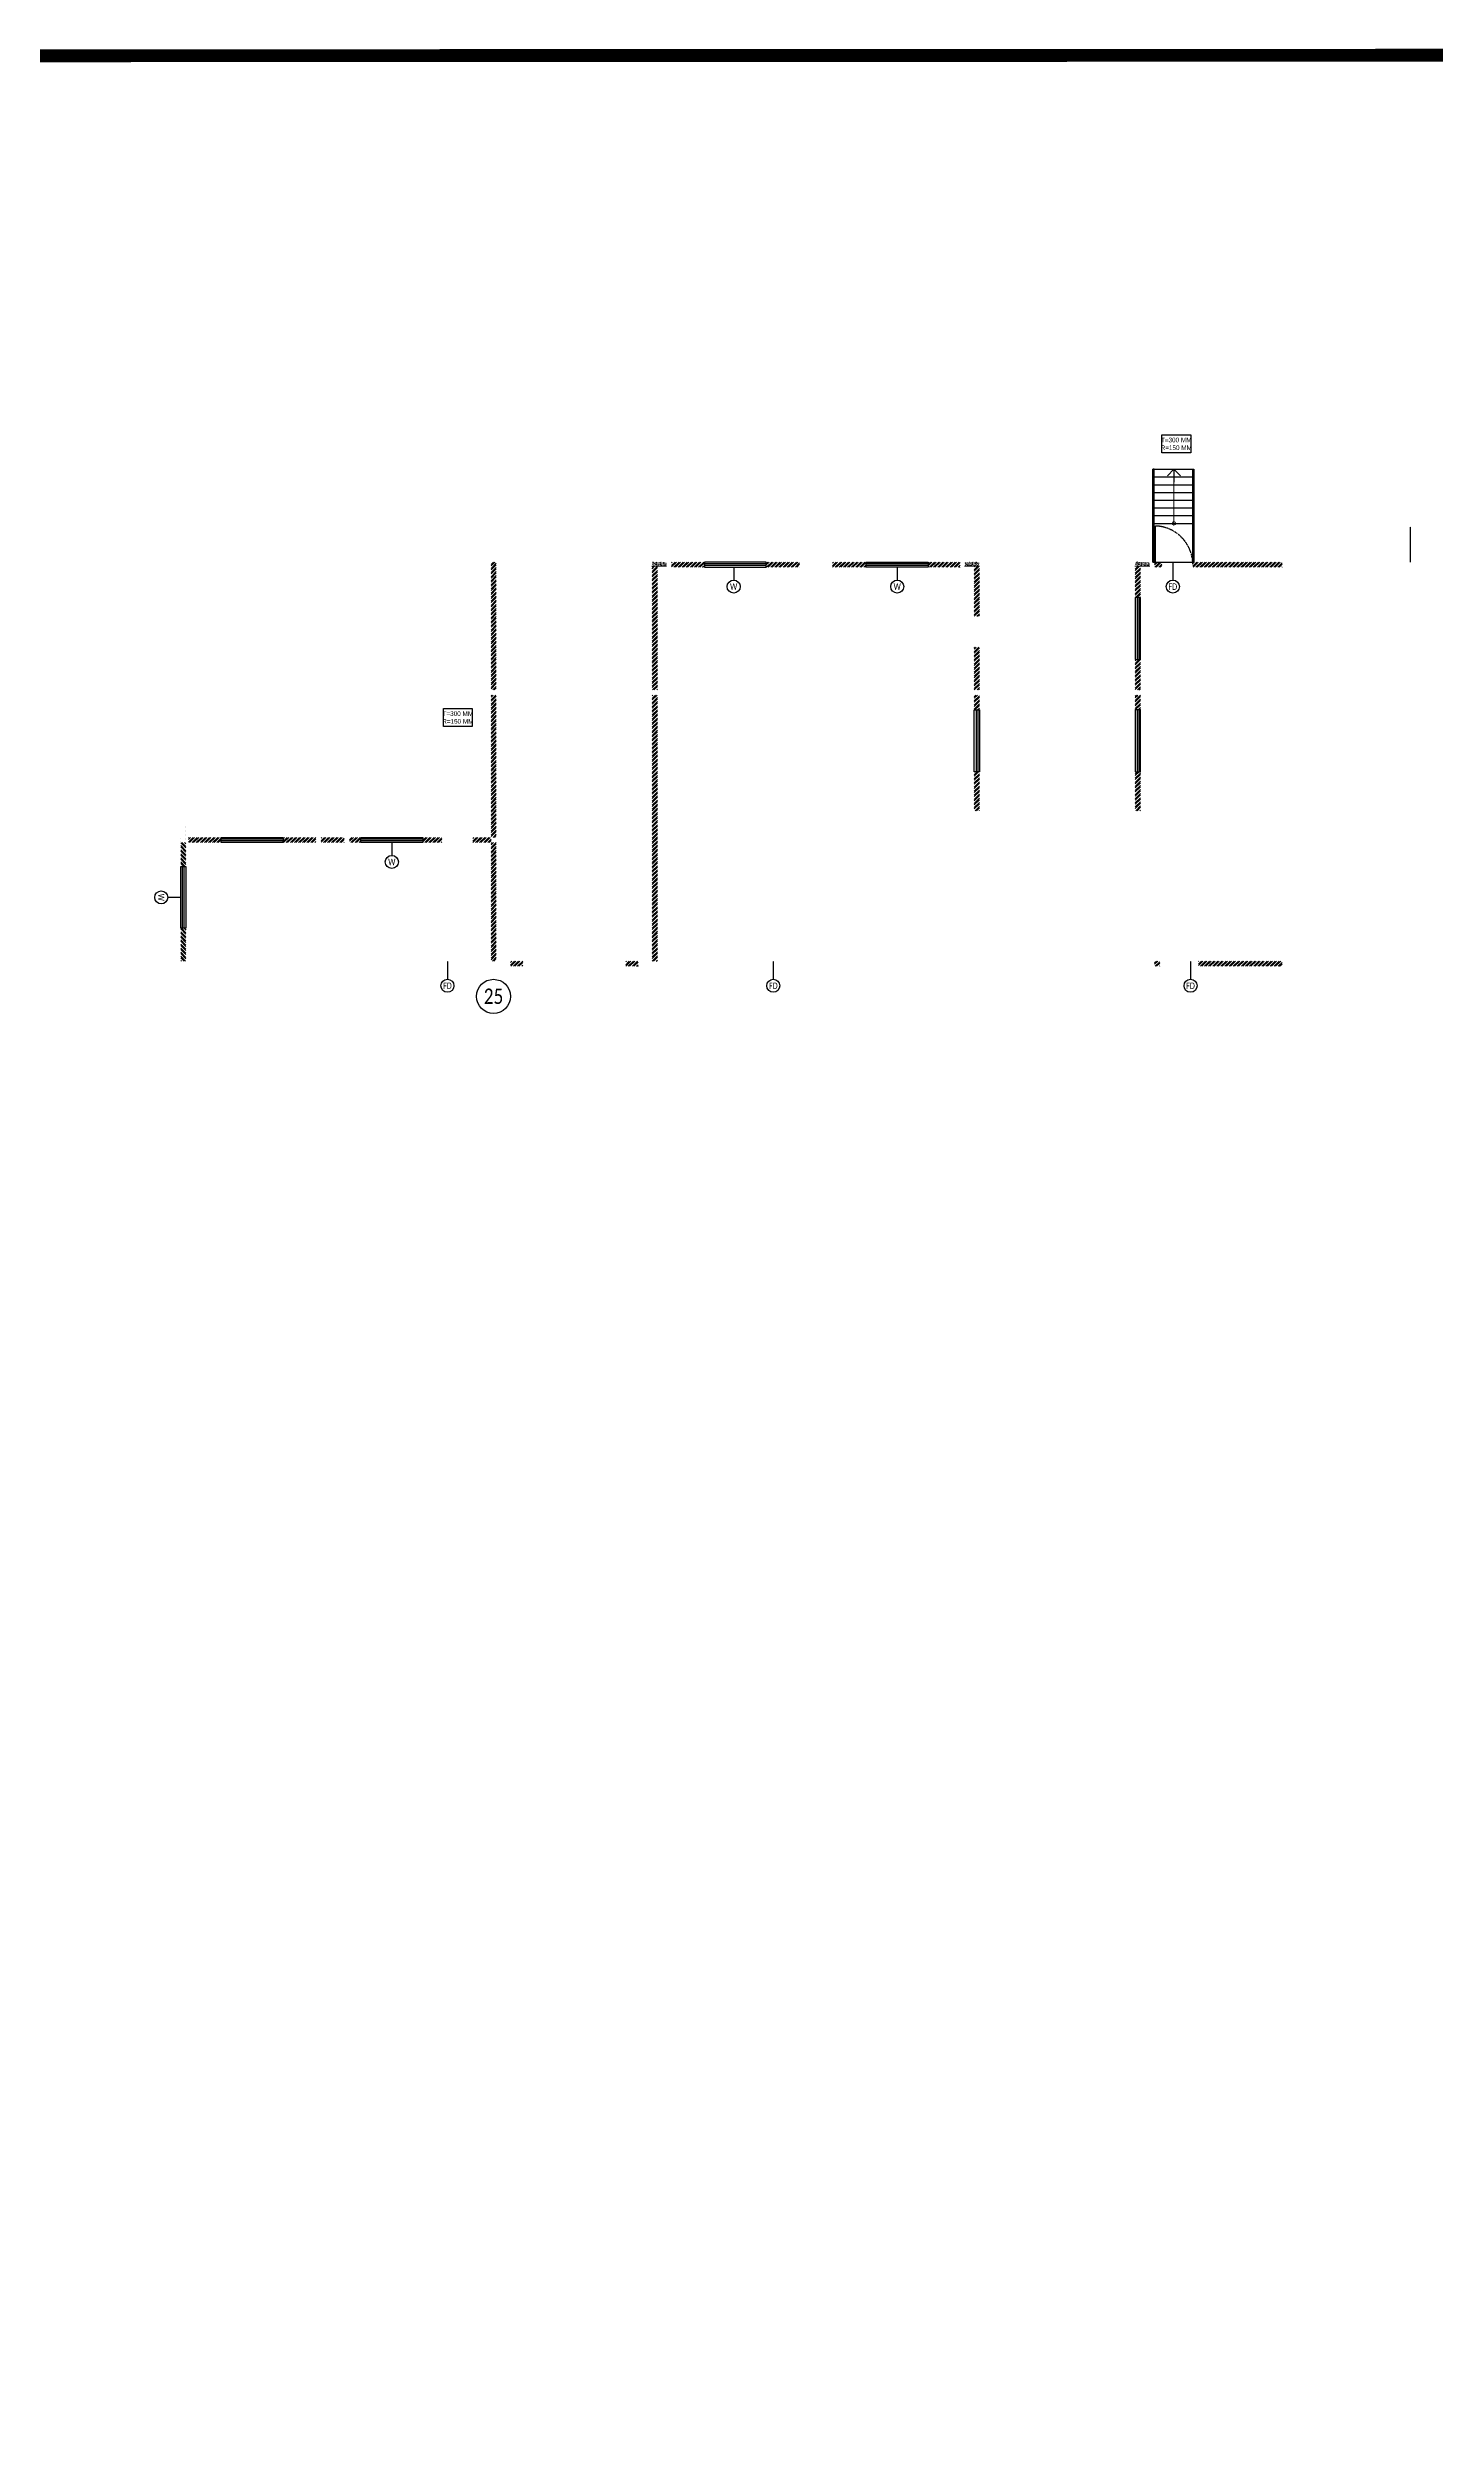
# Model space of a CAD drawing. Header units: feet. Extents: x -99009 to 3252343, y -11094690 to 9035152.
# Drawn here: x 1541965 to 1595809, y -1122298 to -1029502 of the extents above; entities that cross this region are included whole.
import ezdxf

# ---------------------------------------------------------------- set-up
doc = ezdxf.new("R2010")
doc.units = ezdxf.units.FT
doc.linetypes.add('HIDDEN', pattern=[0.375, 0.25, -0.125])
doc.linetypes.add('HIDDEN2', pattern=[0.1875, 0.125, -0.0625])
for name, color, linetype in [('DOOR', 5, 'Continuous'), ('HATCH', 252, 'Continuous'), ('TEXT DETAILS', 190, 'Continuous'), ('TEXT HEADING', 30, 'Continuous'), ('WALL DIMENSIONS', 40, 'Continuous'), ('WINDOW', 5, 'Continuous')]:
    doc.layers.add(name, color=color, linetype=linetype)
for name, color, linetype, lineweight in [('ELEVATION', 2, 'Continuous', 25), ('ELEVATION 1', 254, 'Continuous', 15), ('PLOT', 1, 'Continuous', 15)]:
    doc.layers.add(name, color=color, linetype=linetype, lineweight=lineweight)
doc.layers.add('HATCH WALL', color=7, linetype='Continuous', true_color=0x7d7d7d)
doc.styles.add('ARIAL NARROW', font='ARIALN.TTF')
doc.styles.add('CALIBRI', font='calibri.ttf', dxfattribs={"width": 0.8})
doc.dimstyles.new('MERAKI 100', dxfattribs={"dimtxt": 1250, "dimasz": 500, "dimexe": 150, "dimexo": 0, "dimgap": 0, "dimtad": 0, "dimdec": 0, "dimzin": 0, "dimdsep": 46, "dimtxsty": 'CALIBRI', "dimblk": 'OPEN90', "dimcen": 0, "dimclrd": 8, "dimclre": 8, "dimclrt": 256, "dimadec": 0, "dimazin": 0, "dimtfac": 1, "dimtdec": 0, "dimtix": 1, "dimtofl": 0, "dimtmove": 0, "dimatfit": 0, "dimldrblk": 'OPEN90', "dimfxl": 1, "dimtolj": 1, "dimtzin": 0, "dimlwd": -1, "dimlwe": -1, "dimarcsym": 1})
pattern_1 = [(315, (1558001.92, -927342.1), (79.54951, 79.54951), []), (315, (1558001.92, -927395.13), (79.54951, 79.54951), [])]
pattern_2 = [(45, (1408534.09, -1049448.1), (-79.54951, 79.54951), []), (45, (1408587.13, -1049448.1), (-79.54951, 79.54951), [])]
pattern_3 = [(45, (2027565.61, -1110943.71), (-79.549513, 79.549513), []), (45, (2027618.64, -1110943.71), (-79.549513, 79.549513), [])]
pattern_4 = [(45, (1408299.09, -1049448.1), (-79.54951, 79.54951), []), (45, (1408352.13, -1049448.1), (-79.54951, 79.54951), [])]
pattern_5 = [(45, (1408799.09, -1049448.1), (-79.54951, 79.54951), []), (45, (1408852.13, -1049448.1), (-79.54951, 79.54951), [])]
pattern_6 = [(45, (1408534.09, -1049419.1), (-79.54951, 79.54951), []), (45, (1408587.13, -1049419.1), (-79.54951, 79.54951), [])]

# ---------------------------------------------------------------- blocks, each defined once
blk = doc.blocks.new('W-3')
for p, q in [((1200, 33), (-1200, 33)), ((1200, -33), (-1200, -33))]:
    blk.add_line(p, q)
blk.add_lwpolyline([(-1200, 100), (1200, 100), (1200, -100), (-1200, -100)], close=True)
blk = doc.blocks.new('W-1800 X 1500')
for p, q in [((223841, 228100), (221441, 228100)), ((223841, 228035), (221441, 228035))]:
    blk.add_line(p, q)
blk.add_lwpolyline([(221441, 228167), (223841, 228167), (223841, 227967), (221441, 227967)], close=True)
blk = doc.blocks.new('_Open90')
at = {"color": 0, "linetype": 'ByBlock', "lineweight": -2}
for p, q in [((0, 0), (-1, 0)), ((-0.5, 0.5), (0, 0)), ((0, 0), (-0.5, -0.5))]:
    blk.add_line(p, q, dxfattribs=at)
blk = doc.blocks.new('FDWEST')
at = {"layer": 'TEXT DETAILS', "linetype": 'HIDDEN', "ltscale": 0.5}
blk.add_lwpolyline([(0, 200), (0, -500)], dxfattribs=at)
at = {"layer": 'TEXT DETAILS'}
blk.add_circle((0, -753), 253, dxfattribs=at)
at = {"layer": 'TEXT DETAILS', "insert": (0, -753), "char_height": 250, "width": 261.9, "attachment_point": 5, "style": 'CALIBRI'}
blk.add_mtext('FD', dxfattribs=at)
blk = doc.blocks.new('DOOR 123')
blk.add_lwpolyline([(-1381, 0), (-1381, 1500, -0.410737)], format="xyb")
at = {"linetype": 'HIDDEN2'}
blk.add_lwpolyline([(-1381, 1499, -0.404482), (69, 0)], format="xyb", dxfattribs=at)
blk = doc.blocks.new('TEXT')
at = {"layer": 'TEXT DETAILS'}
blk.add_lwpolyline([(281123, 137706), (282246, 137706), (282246, 137015), (281123, 137015)], close=True, dxfattribs=at)
at = {"layer": 'TEXT DETAILS', "insert": (281684, 137360), "char_height": 180, "width": 1127.29, "attachment_point": 5, "style": 'ARIAL NARROW'}
blk.add_mtext('T=300 MM\\PR=150 MM', dxfattribs=at)
blk = doc.blocks.new('W')
at = {"layer": 'TEXT DETAILS', "linetype": 'HIDDEN', "ltscale": 0.5}
blk.add_lwpolyline([(0, 0), (0, -500)], dxfattribs=at)
at = {"layer": 'TEXT DETAILS'}
blk.add_circle((0, -753), 253, dxfattribs=at)
at = {"layer": 'TEXT DETAILS', "insert": (0, -753), "char_height": 250, "width": 261.9, "attachment_point": 5, "style": 'CALIBRI'}
blk.add_mtext('W', dxfattribs=at)
blk = doc.blocks.new('SD')
at = {"layer": 'ELEVATION'}
for points in [[(338430, 41255), (338394, 41255), (338394, 44855), (338430, 44855)], [(339930, 43355), (339980, 43355), (339980, 44855), (339930, 44855)], [(339930, 41255), (339980, 41255), (339980, 43355), (339930, 43355)]]:
    blk.add_lwpolyline(points, close=True, dxfattribs=at)
for points in [[(339930, 44855), (338430, 44855)], [(339980, 44855), (339980, 41255)], [(339930, 43355), (338394, 43355)], [(339930, 43055), (338430, 43055)], [(339930, 42755), (338430, 42755)], [(339930, 42455), (338430, 42455)], [(339930, 42155), (338430, 42155)], [(339930, 41855), (338430, 41855)], [(339930, 41555), (338430, 41555)], [(339930, 41255), (338430, 41255)]]:
    blk.add_lwpolyline(points, dxfattribs=at)
at = {"layer": 'ELEVATION 1'}
blk.add_circle((339162, 43355), 67.1, dxfattribs=at)
at = {"rotation": 180}
blk.add_blockref('FDWEST', (339205, 45055), dxfattribs=at)
at = {"layer": 'DOOR', "rotation": 180}
blk.add_blockref('DOOR 123', (338499, 44955), dxfattribs=at)
at = {"layer": 'ELEVATION 1'}
blk.add_leader([(339162, 41255), (339162, 43355)], dimstyle='MERAKI 100', override={"dimtxt": 50, "dimasz": 500, "dimgap": 0, "dimtad": 0}, dxfattribs=at)

msp = doc.modelspace()

# ---------------------------------------------------------------- hatches: boundary and pattern name
at = {"layer": 'HATCH'}
h = msp.add_hatch(dxfattribs=at)
h.set_pattern_fill('ANSI32', color=252, scale=300)
h.set_pattern_definition([(45, (2033815.61, -1110943.71), (-79.549513, 79.549513), []), (45, (2033868.64, -1110943.71), (-79.549513, 79.549513), [])])
h.paths.add_polyline_path([(1566171.09009, -1049648.09856), (1567446.09425, -1049648.09856), (1567446.09425, -1049448.09856), (1566171.09009, -1049448.09856)])
h = msp.add_hatch(dxfattribs=at)
h.set_pattern_fill('ANSI31', color=256, scale=100, angle=315)
h.set_pattern_definition([(90, (2696130.015, -1172439.33), (-12.5, 8e-16), [])])
h.paths.add_polyline_path([(1565421.09425, -1049598.09856), (1565971.09009, -1049598.09856), (1565971.09009, -1049623.09856), (1565421.09425, -1049623.09856)])
h = msp.add_hatch(dxfattribs=at)
h.set_pattern_fill('ANSI31', color=256, scale=100, angle=225)
h.set_pattern_definition([(90, (2714610.123, -1172439.33), (-12.5, 8e-16), [])])
h.paths.add_polyline_path([(1578121.09425, -1049598.09856), (1577571.09842, -1049598.09856), (1577571.09842, -1049623.09856), (1578121.09425, -1049623.09856)])
h = msp.add_hatch(dxfattribs=at)
h.set_pattern_fill('ANSI31', color=256, scale=100, angle=315)
h.set_pattern_definition([(90, (2714880.015, -1172439.33), (-12.5, 8e-16), [])])
h.paths.add_polyline_path([(1584171.09425, -1049598.09856), (1584721.09009, -1049598.09856), (1584721.09009, -1049623.09856), (1584171.09425, -1049623.09856)])
at = {"layer": 'HATCH WALL'}
h = msp.add_hatch(dxfattribs=at)
h.set_pattern_fill('ANSI32', color=252, scale=300)
h.set_pattern_definition(pattern_3)
h.paths.add_polyline_path([(1559371.09425, -1054410.19176), (1559171.09425, -1054410.19176), (1559171.09425, -1049448.09856), (1559371.09425, -1049448.09856)])
h = msp.add_hatch(dxfattribs=at)
h.set_pattern_fill('ANSI32', color=256, scale=300, style=0)
h.set_pattern_definition([(45, (1458534.09, -1049448.1), (-79.54951, 79.54951), []), (45, (1458587.13, -1049448.1), (-79.54951, 79.54951), [])])
h.paths.add_polyline_path([(1569846.09425, -1049648.09856), (1571141.09425, -1049648.09856), (1571141.09425, -1049448.09856), (1569846.09425, -1049448.09856)])
h = msp.add_hatch(dxfattribs=at)
h.set_pattern_fill('ANSI32', color=256, scale=300, style=0)
h.set_pattern_definition(pattern_2)
h.paths.add_polyline_path([(1572421.09009, -1049648.09856), (1573731.09425, -1049648.09856), (1573731.09425, -1049448.09856), (1572421.09009, -1049448.09856)])
h = msp.add_hatch(dxfattribs=at)
h.set_pattern_fill('ANSI32', color=256, scale=300, style=0)
h.set_pattern_definition(pattern_2)
h.paths.add_polyline_path([(1576131.09425, -1049648.09856), (1577371.09842, -1049648.09856), (1577371.09842, -1049448.09856), (1576131.09425, -1049448.09856)])
h = msp.add_hatch(dxfattribs=at)
h.set_pattern_fill('ANSI32', color=256, scale=300, style=0)
h.set_pattern_definition([(45, (1408527.16, -1049448.1), (-79.54951, 79.54951), []), (45, (1408580.19, -1049448.1), (-79.54951, 79.54951), [])])
h.paths.add_polyline_path([(1584921.09009, -1049648.09856), (1585202.33838, -1049648.09856), (1585202.33838, -1049448.09856), (1584921.09009, -1049448.09856)])
h = msp.add_hatch(dxfattribs=at)
h.set_pattern_fill('ANSI32', color=256, scale=300, style=0)
h.set_pattern_definition([(45, (1410917.05, -1049448.06), (-79.54951, 79.54951), []), (45, (1410970.09, -1049448.06), (-79.54951, 79.54951), [])])
h.paths.add_polyline_path([(1586402.33838, -1049648.06169), (1589871.09842, -1049648.09856), (1589871.09842, -1049448.09856), (1586402.33838, -1049448.06169)])
h = msp.add_hatch(dxfattribs=at)
h.set_pattern_fill('ANSI32', color=252, scale=300)
h.set_pattern_definition(pattern_3)
h.paths.add_polyline_path([(1565621.09425, -1054410.19176), (1565421.09425, -1054410.19176), (1565421.09425, -1049623.09856), (1565621.09425, -1049623.09856)])
h.paths.add_polyline_path([(1565421.09425, -1064929.09856), (1565621.09425, -1064929.09856), (1565621.09425, -1054610.19176), (1565421.09425, -1054610.19176)])
h = msp.add_hatch(dxfattribs=at)
h.set_pattern_fill('ANSI32', color=256, scale=300, style=0)
h.set_pattern_definition(pattern_4)
h.paths.add_polyline_path([(1578121.09432, -1051548.11758), (1578121.09425, -1049623.09856), (1577921.09425, -1049623.09856), (1577921.09432, -1051548.11758)])
h = msp.add_hatch(dxfattribs=at)
h.set_pattern_fill('ANSI32', color=256, scale=300, style=0)
h.set_pattern_definition(pattern_5)
h.paths.add_polyline_path([(1584171.09419, -1050829.14516), (1584171.09425, -1049623.09856), (1584371.09425, -1049623.09856), (1584371.09419, -1050829.14516)])
h = msp.add_hatch(dxfattribs=at)
h.set_pattern_fill('ANSI32', color=256, scale=300, style=0)
h.set_pattern_definition(pattern_4)
h.paths.add_polyline_path([(1578121.09432, -1054410.19176), (1578121.09425, -1052747.99315), (1577921.09425, -1052747.99315), (1577921.09432, -1054410.19176)])
h = msp.add_hatch(dxfattribs=at)
h.set_pattern_fill('ANSI32', color=256, scale=300, style=0)
h.set_pattern_definition(pattern_5)
h.paths.add_polyline_path([(1584171.09419, -1054410.19176), (1584171.09425, -1053229.14516), (1584371.09425, -1053229.14516), (1584371.09419, -1054410.19176)])
h = msp.add_hatch(dxfattribs=at)
h.set_pattern_fill('ANSI32', color=256, scale=300, style=0)
h.set_pattern_definition([(45, (1408284.09, -1049448.1), (-79.54951, 79.54951), []), (45, (1408337.13, -1049448.1), (-79.54951, 79.54951), [])])
h.paths.add_polyline_path([(1559371.09425, -1064929.09856), (1559171.09425, -1064929.09856), (1559171.09425, -1060328.83452), (1559371.09425, -1060328.83452)])
h.paths.add_polyline_path([(1559371.09425, -1054610.19176), (1559371.09425, -1060128.83452), (1559171.09425, -1060128.83452), (1559171.09425, -1054610.19176)])
h = msp.add_hatch(dxfattribs=at)
h.set_pattern_fill('ANSI32', color=256, scale=300, style=0)
h.set_pattern_definition(pattern_4)
h.paths.add_polyline_path([(1578121.09432, -1055185.64516), (1578121.09425, -1054610.19176), (1577921.09425, -1054610.19176), (1577921.09432, -1055185.64516)])
h = msp.add_hatch(dxfattribs=at)
h.set_pattern_fill('ANSI32', color=256, scale=300, style=0)
h.set_pattern_definition(pattern_5)
h.paths.add_polyline_path([(1584171.09419, -1055185.64516), (1584171.09425, -1054610.19176), (1584371.09425, -1054610.19176), (1584371.09419, -1055185.64516)])
h = msp.add_hatch(dxfattribs=at)
h.set_pattern_fill('ANSI32', color=256, scale=300, style=0)
h.set_pattern_definition(pattern_4)
h.paths.add_polyline_path([(1578121.09425, -1059093.28497), (1578121.09425, -1057585.64516), (1577921.09425, -1057585.64516), (1577921.09425, -1059093.28497)])
h = msp.add_hatch(dxfattribs=at)
h.set_pattern_fill('ANSI32', color=256, scale=300, style=0)
h.set_pattern_definition(pattern_5)
h.paths.add_polyline_path([(1584171.09425, -1059093.28497), (1584171.09425, -1057585.64516), (1584371.09425, -1057585.64516), (1584371.09425, -1059093.28497)])
h = msp.add_hatch(dxfattribs=at)
h.set_pattern_fill('ANSI32', color=256, scale=300, angle=270, style=0)
h.set_pattern_definition(pattern_1)
edge = h.paths.add_edge_path()
edge.add_line((1547121.17919, -1060129.3844), (1547121.17919, -1061254.09856))
edge.add_line((1547121.17919, -1061254.09856), (1547321.17919, -1061254.09856))
edge.add_line((1547321.17919, -1061254.09856), (1547321.17919, -1059664.09856))
edge.add_line((1547321.09425, -1060328.83452), (1547121.09425, -1060328.83452))
h = msp.add_hatch(dxfattribs=at)
h.set_pattern_fill('ANSI32', color=256, scale=300, style=0)
h.set_pattern_definition([(45, (1415099.09, -1049448.1), (-79.54951, 79.54951), []), (45, (1415152.13, -1049448.1), (-79.54951, 79.54951), [])])
h.paths.add_polyline_path([(1547421.09425, -1060328.83452), (1548696.09425, -1060328.83452), (1548696.09425, -1060128.83452), (1547421.09425, -1060128.83452)])
h = msp.add_hatch(dxfattribs=at)
h.set_pattern_fill('ANSI32', color=256, scale=300, style=0)
h.set_pattern_definition([(45, (1414773.81, -1049448.1), (-79.54951, 79.54951), []), (45, (1414826.85, -1049448.1), (-79.54951, 79.54951), [])])
h.paths.add_polyline_path([(1551085.81237, -1060328.83452), (1552371.09425, -1060328.83452), (1552371.09425, -1060128.83452), (1551085.81237, -1060128.83452)])
h = msp.add_hatch(dxfattribs=at)
h.set_pattern_fill('ANSI32', color=256, scale=300, style=0)
h.set_pattern_definition([(45, (1414784.09, -1049448.1), (-79.54951, 79.54951), []), (45, (1414837.13, -1049448.1), (-79.54951, 79.54951), [])])
h.paths.add_polyline_path([(1552571.09425, -1060128.83452), (1553471.09425, -1060128.83452), (1553471.09425, -1060328.83452), (1552571.09425, -1060328.83452)])
h = msp.add_hatch(dxfattribs=at)
h.set_pattern_fill('ANSI32', color=256, scale=300, style=0)
h.set_pattern_definition(pattern_2)
h.paths.add_polyline_path([(1553671.09425, -1060328.83452), (1554116.09425, -1060328.83452), (1554116.09425, -1060128.83452), (1553671.09425, -1060128.83452)])
h = msp.add_hatch(dxfattribs=at)
h.set_pattern_fill('ANSI32', color=256, scale=300, style=0)
h.set_pattern_definition([(45, (2025120.61, -1110943.71), (-79.549513, 79.549513), []), (45, (2025173.64, -1110943.71), (-79.549513, 79.549513), [])])
h.paths.add_polyline_path([(1556516.09425, -1060328.83452), (1557261.09425, -1060328.83452), (1557261.09425, -1060128.83452), (1556516.09425, -1060128.83452)])
h = msp.add_hatch(dxfattribs=at)
h.set_pattern_fill('ANSI32', color=256, scale=300, style=0)
h.set_pattern_definition(pattern_3)
h.paths.add_polyline_path([(1558461.09425, -1060328.83452), (1559171.09425, -1060328.83452), (1559171.09425, -1060128.83452), (1558461.09425, -1060128.83452)])
h = msp.add_hatch(dxfattribs=at)
h.set_pattern_fill('ANSI32', color=256, scale=300, angle=270, style=0)
h.set_pattern_definition(pattern_1)
h.paths.add_polyline_path([(1547121.17919, -1063654.09856), (1547121.17919, -1064929.09856), (1547321.17919, -1064929.09856), (1547321.17919, -1063654.09856)])
h = msp.add_hatch(dxfattribs=at)
h.set_pattern_fill('ANSI32', color=256, scale=300, style=0)
h.set_pattern_definition(pattern_6)
h.paths.add_polyline_path([(1559921.17919, -1064929.09856), (1560396.09425, -1064929.09856), (1560396.09425, -1065129.09856), (1559921.17919, -1065129.09856)])
h = msp.add_hatch(dxfattribs=at)
h.set_pattern_fill('ANSI32', color=256, scale=300, style=0)
h.set_pattern_definition(pattern_6)
h.paths.add_polyline_path([(1564396.09425, -1064929.09856), (1564871.00932, -1064929.09856), (1564871.00932, -1065129.09856), (1564396.09425, -1065129.09856)])
h = msp.add_hatch(dxfattribs=at)
h.set_pattern_fill('ANSI32', color=252, scale=300)
h.set_pattern_definition(pattern_3)
h.paths.add_polyline_path([(1586621.09009, -1064929.09856), (1589870.92438, -1064929.09856), (1589870.92438, -1065129.09856), (1586621.09009, -1065129.09856)])
h.paths.add_polyline_path([(1584921.00932, -1065129.09856), (1585121.09009, -1065129.09856), (1585121.09009, -1064929.09856), (1584921.00932, -1064929.09856)])
at = {"layer": 'WALL DIMENSIONS'}
h = msp.add_hatch(dxfattribs=at)
h.set_pattern_fill('AR-CONC', color=252, scale=10)
h.set_pattern_definition([(50, (2649603.425, -1171239.625), (71.7260183, -6.2752135), [7.5, -82.5]), (355, (2649603.425, -1171239.625), (-13.8751334, 75.2192134), [6, -66]), (100.4514445, (2649609.4, -1171240.15), (57.8508847, 68.943999), [6.374019, -70.114211]), (46.1842, (2649603.425, -1171219.625), (106.724133, -16.551928), [11.25, -123.75]), (96.635635, (2649612.32, -1171221), (93.466195, 97.41186), [9.561034, -105.171376]), (351.184164, (2649603.43, -1171219.62), (93.466195, 97.41186), [9, -99]), (21, (2649613.425, -1171224.625), (59.6907052, -40.261889), [7.5, -82.5]), (326, (2649613.425, -1171224.625), (24.331533, 72.5150045), [6, -66]), (71.451445, (2649618.4, -1171227.98), (84.0222377, 32.2531153), [6.374019, -70.114211]), (37.5, (2649603.425, -1171239.625), (1.21598553, 33.2893854), [0, -65.2, 0, -67, 0, -66.25]), (7.5, (2649603.425, -1171239.625), (26.3069537, 39.4411712), [0, -38.2, 0, -63.7, 0, -25.25]), (327.5, (2649581.125, -1171239.625), (53.3822436, -2.2554872), [0, -25, 0, -78, 0, -103.5]), (317.5, (2649571.125, -1171239.625), (58.318617, 10.0104982), [0, -32.5, 0, -51.8, 0, -73.5])])
h.paths.add_polyline_path([(1565421.09425, -1049448.09856), (1565971.09009, -1049448.09856), (1565971.09009, -1049598.09856), (1565421.09425, -1049598.09856)])
h = msp.add_hatch(dxfattribs=at)
h.set_pattern_fill('AR-CONC', color=252, scale=10, angle=180)
h.set_pattern_definition([(50, (2668083.533, -1171239.625), (71.7260183, -6.2752135), [7.5, -82.5]), (355, (2668083.53, -1171239.625), (-13.8751334, 75.2192134), [6, -66]), (100.4514445, (2668089.51, -1171240.15), (57.8508847, 68.943999), [6.374019, -70.114211]), (46.1842, (2668083.53, -1171219.625), (106.724133, -16.551928), [11.25, -123.75]), (96.635635, (2668092.43, -1171221), (93.466195, 97.41186), [9.561034, -105.171376]), (351.184164, (2668083.53, -1171219.62), (93.466195, 97.41186), [9, -99]), (21, (2668093.533, -1171224.625), (59.6907052, -40.261889), [7.5, -82.5]), (326, (2668093.53, -1171224.625), (24.331533, 72.5150045), [6, -66]), (71.451445, (2668098.51, -1171227.98), (84.0222377, 32.2531153), [6.374019, -70.114211]), (37.5, (2668083.533, -1171239.625), (1.21598553, 33.2893854), [0, -65.2, 0, -67, 0, -66.25]), (7.5, (2668083.533, -1171239.625), (26.3069537, 39.4411712), [0, -38.2, 0, -63.7, 0, -25.25]), (327.5, (2668061.233, -1171239.625), (53.3822436, -2.2554872), [0, -25, 0, -78, 0, -103.5]), (317.5, (2668051.233, -1171239.625), (58.318617, 10.0104982), [0, -32.5, 0, -51.8, 0, -73.5])])
h.paths.add_polyline_path([(1578121.09425, -1049448.09856), (1577571.09842, -1049448.09856), (1577571.09842, -1049598.09856), (1578121.09425, -1049598.09856)])
h = msp.add_hatch(dxfattribs=at)
h.set_pattern_fill('AR-CONC', color=252, scale=10)
h.set_pattern_definition([(50, (2668353.425, -1171239.625), (71.7260183, -6.2752135), [7.5, -82.5]), (355, (2668353.425, -1171239.625), (-13.8751334, 75.2192134), [6, -66]), (100.4514445, (2668359.4, -1171240.15), (57.8508847, 68.943999), [6.374019, -70.114211]), (46.1842, (2668353.425, -1171219.625), (106.724133, -16.551928), [11.25, -123.75]), (96.635635, (2668362.32, -1171221), (93.466195, 97.41186), [9.561034, -105.171376]), (351.184164, (2668353.43, -1171219.62), (93.466195, 97.41186), [9, -99]), (21, (2668363.425, -1171224.625), (59.6907052, -40.261889), [7.5, -82.5]), (326, (2668363.425, -1171224.625), (24.331533, 72.5150045), [6, -66]), (71.451445, (2668368.4, -1171227.98), (84.0222377, 32.2531153), [6.374019, -70.114211]), (37.5, (2668353.425, -1171239.625), (1.21598553, 33.2893854), [0, -65.2, 0, -67, 0, -66.25]), (7.5, (2668353.425, -1171239.625), (26.3069537, 39.4411712), [0, -38.2, 0, -63.7, 0, -25.25]), (327.5, (2668331.125, -1171239.625), (53.3822436, -2.2554872), [0, -25, 0, -78, 0, -103.5]), (317.5, (2668321.125, -1171239.625), (58.318617, 10.0104982), [0, -32.5, 0, -51.8, 0, -73.5])])
h.paths.add_polyline_path([(1584171.09425, -1049448.09856), (1584721.09009, -1049448.09856), (1584721.09009, -1049598.09856), (1584171.09425, -1049598.09856)])

# ---------------------------------------------------------------- linework, layer by layer
at = {"layer": 'PLOT', "const_width": 500}
msp.add_lwpolyline([(1376492.03095, -1029867.9506), (1700808.29656, -1029752.49889), (1700838.29337, -1214583.12954), (1376492.03095, -1214844.29738), (1376492.03095, -1029867.9506)], dxfattribs=at)
at = {"layer": 'TEXT HEADING'}
msp.add_circle((1559263.3072, -1066294.26707), 660.4, dxfattribs=at)
at = {"layer": 'WALL DIMENSIONS', "color": 9, "linetype": 'HIDDEN', "true_color": 0xb8b8b8}
msp.add_lwpolyline([(1594846.09425, -1049448.09856), (1594846.09425, -1048082.58926)], dxfattribs=at)

# ---------------------------------------------------------------- block references
for name, p in [('TEXT', (1304075.3491, -1182224.51972)), ('W', (1568583.04176, -1049648.09856)), ('W', (1574931.09425, -1049648.09856)), ('TEXT', (1276193.80178, -1192838.48592)), ('W', (1555316.09425, -1060328.83452)), ('FDWEST', (1557474.30388, -1065129.06169)), ('FDWEST', (1570121.46633, -1065129.06169)), ('FDWEST', (1586313.70993, -1065129.06169))]:
    msp.add_blockref(name, p)
at = {"rotation": 269.9999999999665}
msp.add_blockref('W', (1547121.17919, -1062454.09856), dxfattribs=at)
at = {"layer": 'HATCH', "rotation": 180}
msp.add_blockref('SD', (1924832.19809, -1004593.47336), dxfattribs=at)
at = {"layer": 'WINDOW', "xscale": -1}
for name, p, rotation in [('W-3', (1568646.09425, -1049548.09856), 180), ('W-1800 X 1500', (1356203.77583, -1274669.68895), 270), ('W-1800 X 1500', (1356203.77583, -1279026.18895), 270)]:
    msp.add_blockref(name, p, dxfattribs=dict(at, rotation=rotation))
at = {"layer": 'WINDOW'}
for p in [(1574931.09425, -1049548.09856), (1549896.09425, -1060228.83452), (1555316.09425, -1060228.83452)]:
    msp.add_blockref('W-3', p, dxfattribs=at)
for name, p, rotation in [('W-1800 X 1500', (1806088.41268, -1279026.18895), 90), ('W-3', (1547221.17919, -1062454.09856), 269.9999999999665)]:
    msp.add_blockref(name, p, dxfattribs=dict(at, rotation=rotation))

# ---------------------------------------------------------------- texts
at = {"layer": 'TEXT HEADING', "insert": (1559263.3072, -1066294.26707), "char_height": 600, "width": 967.4794763, "attachment_point": 5, "style": 'CALIBRI'}
msp.add_mtext('25', dxfattribs=at)

doc.saveas('drawing.dxf')
